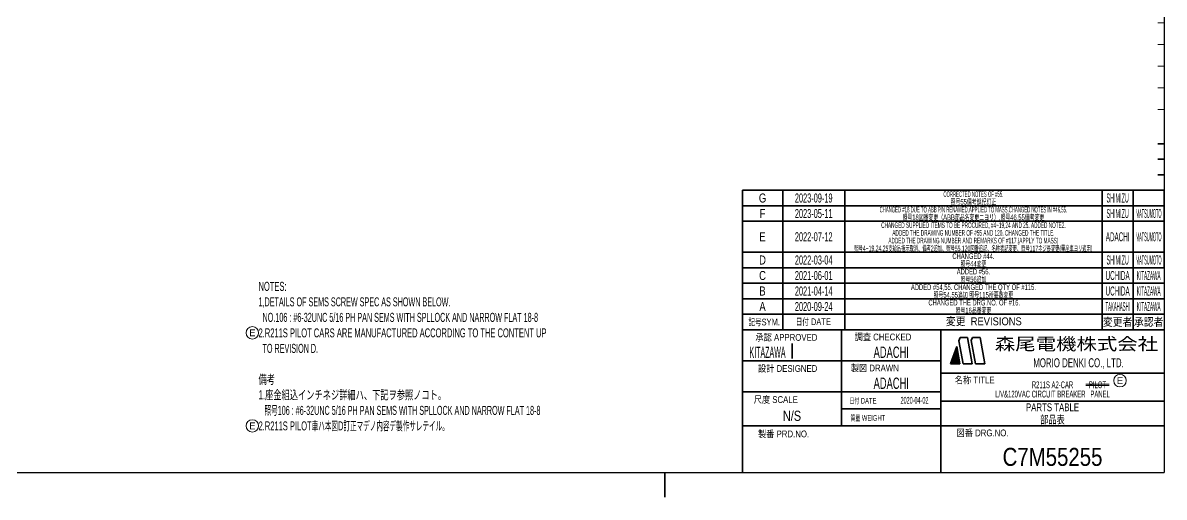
# Model space of a CAD drawing. Header units: millimetres. Extents: x 7 to 587, y 2 to 418.
# Drawn here: x 219 to 587, y 2 to 155 of the extents above; entities that cross this region are included whole.
import ezdxf
from ezdxf.enums import TextEntityAlignment as Align

# ---------------------------------------------------------------- set-up
doc = ezdxf.new("R2010")
doc.units = ezdxf.units.MM
for name, color, linetype in [('GR1_05', 7, 'Continuous'), ('図面枠C7M', 7, 'Continuous'), ('表題、部品表_01', 7, 'Continuous')]:
    doc.layers.add(name, color=color, linetype=linetype)
doc.styles.add('HG丸ｺﾞｼｯｸM-PRO', font='')
doc.styles.get('HG丸ｺﾞｼｯｸM-PRO').set_extended_font_data('HG丸ｺﾞｼｯｸM-PRO')

# ---------------------------------------------------------------- blocks, each defined once
blk = doc.blocks.new('BLKF026')
at = {"layer": '図面枠C7M', "color": 4, "linetype": 'Continuous', "lineweight": 13}
for p, q in [((518.373827, 45.636976), (520.63008, 47.893229)), ((518.454756, 45.859327), (520.608881, 48.013452)), ((518.535684, 46.081677), (520.587682, 48.133675)), ((518.616613, 46.304027), (520.566484, 48.253898)), ((518.697542, 46.526377), (520.545285, 48.374121)), ((518.778471, 46.748727), (520.524087, 48.494343)), ((518.8594, 46.971078), (520.502888, 48.614566)), ((518.940329, 47.193428), (520.48169, 48.734789)), ((519.021258, 47.415778), (520.460491, 48.855012)), ((519.102186, 47.638128), (520.439293, 48.975235)), ((519.183115, 47.860479), (520.418094, 49.095457)), ((519.264044, 48.082829), (520.396896, 49.21568)), ((519.344973, 48.305179), (520.375697, 49.335903)), ((519.425902, 48.527529), (520.354499, 49.456126)), ((519.506831, 48.749879), (520.3333, 49.576349)), ((519.58776, 48.97223), (520.312102, 49.696572)), ((519.668689, 49.19458), (520.290903, 49.816794)), ((519.749617, 49.41693), (520.269705, 49.937017)), ((519.830546, 49.63928), (520.248506, 50.05724)), ((519.911475, 49.861631), (520.227307, 50.177463)), ((519.992404, 50.083981), (520.206109, 50.297686)), ((520.073333, 50.306331), (520.18491, 50.417909)), ((520.154262, 50.528681), (520.163712, 50.538131)), ((518.157871, 44.996757), (520.693675, 47.532561)), ((518.211969, 45.192276), (520.672477, 47.652784)), ((518.292898, 45.414626), (520.651278, 47.773006)), ((518.299292, 44.996757), (520.714874, 47.412338)), ((518.440714, 44.996757), (520.736072, 47.292115)), ((518.582135, 44.996757), (520.757271, 47.171892)), ((518.723556, 44.996757), (520.778469, 47.051669)), ((518.864978, 44.996757), (520.799668, 46.931447)), ((519.006399, 44.996757), (520.820866, 46.811224)), ((519.147821, 44.996757), (520.842065, 46.691001)), ((519.289242, 44.996757), (520.863263, 46.570778)), ((519.430663, 44.996757), (520.884462, 46.450555)), ((519.572085, 44.996757), (520.90566, 46.330332)), ((519.713506, 44.996757), (520.926859, 46.21011)), ((519.854927, 44.996757), (520.948057, 46.089887)), ((519.996349, 44.996757), (520.969256, 45.969664)), ((520.13777, 44.996757), (520.990455, 45.849441)), ((520.279191, 44.996757), (521.011653, 45.729218)), ((520.420613, 44.996757), (521.032852, 45.608995)), ((520.562034, 44.996757), (521.05405, 45.488773)), ((520.703455, 44.996757), (521.075249, 45.36855)), ((520.844877, 44.996757), (521.096447, 45.248327)), ((520.986298, 44.996757), (521.117646, 45.128104)), ((521.12772, 44.996757), (521.138844, 45.007881))]:
    blk.add_line(p, q, dxfattribs=at)
blk = doc.blocks.new('BLKF023')
at = {"layer": '図面枠C7M', "color": 2, "linetype": 'Continuous', "lineweight": 25}
for p in [(587, 410), (7, 10)]:
    blk.add_line(p, (587, 10), dxfattribs=at)
at = {"layer": '図面枠C7M', "color": 4, "linetype": 'Continuous', "lineweight": 13}
for p, q in [((585, 155), (587, 155)), ((585, 148), (587, 148)), ((585, 141), (587, 141)), ((585, 134), (587, 134)), ((585, 127), (587, 127))]:
    blk.add_line(p, q, dxfattribs=at)
at = {"layer": '図面枠C7M', "color": 3, "linetype": 'Continuous', "lineweight": 35}
for p, q in [((587, 116), (585, 116)), ((587, 111), (585, 111)), ((587, 106), (585, 106)), ((587, 101), (585, 101)), ((587, 96), (585, 96)), ((587, 91), (585, 91)), ((587, 81), (585, 81)), ((451, 76), (587, 76)), ((451, 76), (451, 10)), ((464, 56), (464, 76)), ((484, 56), (484, 76)), ((567, 56), (567, 76)), ((577, 56), (577, 76)), ((451, 71), (587, 71)), ((451, 66), (587, 66)), ((451, 61), (587, 61)), ((451, 56), (587, 56)), ((483, 56), (483, 25)), ((515, 56), (515, 10)), ((467.01, 51.56), (467.01, 46.69)), ((520.84, 52.4), (521.23, 53.5)), ((522.14, 45), (520.84, 52.4)), ((521.23, 53.5), (523.64, 53.5)), ((525.14, 45), (523.64, 53.5)), ((525.18, 53.5), (524.82, 52.51)), ((526.14, 45), (524.82, 52.51)), ((525.18, 53.5), (527.64, 53.5)), ((529.14, 45), (527.64, 53.5)), ((518.14, 45), (520.16, 50.55)), ((521.14, 45), (520.16, 50.55)), ((451, 46), (515, 46)), ((518.14, 45), (521.14, 45)), ((522.14, 45), (525.14, 45)), ((526.14, 45), (529.14, 45)), ((515, 42), (587, 42)), ((451, 36), (515, 36)), ((483, 30.5), (515, 30.5)), ((515, 33), (587, 33)), ((451, 25), (587, 25)), ((426, 2), (426, 10))]:
    blk.add_line(p, q, dxfattribs=at)
at = {"layer": '図面枠C7M', "color": 4, "linetype": 'Continuous', "lineweight": 13}
blk.add_blockref('BLKF026', (0, 0), dxfattribs=at)
at = {"layer": '図面枠C7M', "color": 4, "linetype": 'Continuous', "lineweight": 13, "style": 'HG丸ｺﾞｼｯｸM-PRO'}
for s, height, width, p in [('記号SYM.', 2.182, 0.69227, (458.03, 58.49)), ('日付 DATE', 2.182, 0.692507, (473.87, 58.58)), ('変更  REVISIONS', 2.5455, 0.887352, (528.85, 58.72)), ('変更者', 2.545, 0.887717, (572, 58.5)), ('承認者', 2.545, 0.887717, (582, 58.5)), ('承認 APPROVED', 2.1818, 0.863151, (465.21, 53.54)), ('調査 CHECKED', 2.182, 0.863174, (496.34, 53.67)), ('設計 DESIGNED', 2.1818, 0.862613, (465.61, 43.51)), ('製図 DRAWN', 2.182, 0.863099, (493.7, 43.65)), ('名称 TITLE', 2.182, 0.862489, (525.93, 39.77)), ('尺度 SCALE', 2.182, 0.862581, (461.78, 33.49)), ('日付 DATE', 1.818, 0.618255, (489.88, 33.09)), ('質量 WEIGHT', 1.818, 0.618812, (491.46, 27.55)), ('製番 PRD.NO.', 2.182, 0.863299, (464.29, 22.41)), ('図番 DRG.NO.', 2.182, 0.863083, (528.44, 22.73))]:
    blk.add_text(s, height=height, dxfattribs=dict(at, width=width)).set_placement(p, align=Align.MIDDLE_CENTER)
at = {"layer": '図面枠C7M', "color": 2, "linetype": 'Continuous', "lineweight": 25, "style": 'HG丸ｺﾞｼｯｸM-PRO', "width": 1.206081}
blk.add_text('森尾電機株式会社', height=4, dxfattribs=at).set_placement((558.72, 51.43), align=Align.MIDDLE_CENTER)
at = {"layer": '図面枠C7M', "color": 3, "linetype": 'Continuous', "lineweight": 35, "style": 'HG丸ｺﾞｼｯｸM-PRO', "width": 0.652197}
blk.add_text('MORIO DENKI CO., LTD.', height=2.9091, dxfattribs=at).set_placement((559.38, 45.36), align=Align.MIDDLE_CENTER)
blk = doc.blocks.new('BLKF027')
at = {"layer": '図面枠C7M', "color": 3, "linetype": 'Continuous', "lineweight": 35, "style": 'HG丸ｺﾞｼｯｸM-PRO'}
for s, height, width, p in [('CHANGED SUPPLIED ITEMS TO BE PROCURED, #4~19,24 AND 25. ADDED NOTE2.', 1.8182, 0.497719, (525.5, 89.75)), ('E', 2.91, 0.784871, (457.5, 86)), ('2022-07-12', 2.909, 0.488281, (474, 86)), ('ADACHI', 2.909, 0.415454, (572, 86)), ('MATSUMOTO', 2.909, 0.26157, (582, 86)), ('D', 2.91, 0.784656, (457.5, 78.5)), ('2022-03-04', 2.909, 0.488281, (474, 78.5)), ('CHANGED #44.', 1.8182, 0.618925, (525.5, 79.75)), ('SHIMIZU', 2.909, 0.359252, (572, 78.5)), ('MATSUMOTO', 2.909, 0.26157, (582, 78.5)), ('C', 2.91, 0.782198, (457.5, 73.5)), ('2021-06-01', 2.909, 0.488281, (474, 73.5)), ('ADDED #56.', 1.818, 0.618109, (525.5, 74.75)), ('UCHIDA', 2.909, 0.415827, (572, 73.5)), ('KITAZAWA', 2.909, 0.308644, (582, 73.5)), ('B', 2.91, 0.78204, (457.5, 68.5)), ('2021-04-14', 2.909, 0.488281, (474, 68.5)), ('ADDED #54,55. CHANGED THE QTY OF #115.', 1.8182, 0.618398, (525.5, 69.75)), ('UCHIDA', 2.909, 0.415827, (572, 68.5)), ('KITAZAWA', 2.909, 0.308644, (582, 68.5)), ('A', 2.91, 0.782973, (457.5, 63.5)), ('2020-09-24', 2.909, 0.488281, (474, 63.5)), (' CHANGED THE DRG.NO. OF #16.', 1.8182, 0.618283, (525.5, 64.75)), ('TAKAHASHI', 2.909, 0.284557, (572, 63.5)), ('KITAZAWA', 2.909, 0.308644, (582, 63.5)), ('KITAZAWA', 3.636, 0.374534, (459.11, 48.75)), ('ADACHI', 3.636, 0.619335, (499, 48.75)), ('ADACHI', 3.636, 0.619335, (499, 38.75)), ('R211S A2-CAR', 2.1818, 0.521894, (551, 38.25)), ('2020-04-02', 2.182, 0.482412, (506.5, 33.25)), ('L/V&120VAC CIRCUIT BREAKER\u3000PANEL', 2.1818, 0.522042, (551, 35.25)), ('N/S', 3.273, 0.805664, (467, 28.25)), ('PARTS TABLE', 2.5455, 0.742213, (551, 31)), ('C7M55255', 5.818, 0.846013, (551, 15))]:
    blk.add_text(s, height=height, dxfattribs=dict(at, width=width)).set_placement(p, align=Align.MIDDLE_CENTER)
blk = doc.blocks.new('BLKF191')
at = {"layer": '図面枠C7M', "color": 3, "linetype": 'Continuous', "lineweight": 35}
for p, q in [((451, 81), (587, 81)), ((451, 81), (451, 76)), ((464, 81), (464, 76)), ((484, 81), (484, 76)), ((567, 81), (567, 76)), ((577, 81), (577, 76)), ((587, 81), (587, 76)), ((451, 76), (587, 76))]:
    blk.add_line(p, q, dxfattribs=at)
blk = doc.blocks.new('BLKF190')
at = {"layer": '図面枠C7M', "color": 3, "linetype": 'Continuous', "lineweight": 35}
blk.add_blockref('BLKF191', (0, 0), dxfattribs=at)
blk = doc.blocks.new('BLKF193')
at = {"layer": '図面枠C7M', "color": 3, "linetype": 'Continuous', "lineweight": 35}
for p, q in [((451, 91), (587, 91)), ((451, 91), (451, 81)), ((464, 91), (464, 81)), ((484, 91), (484, 81)), ((567, 91), (567, 81)), ((577, 91), (577, 81)), ((587, 91), (587, 81)), ((451, 81), (587, 81))]:
    blk.add_line(p, q, dxfattribs=at)
blk = doc.blocks.new('BLKF192')
at = {"layer": '図面枠C7M', "color": 3, "linetype": 'Continuous', "lineweight": 35}
blk.add_blockref('BLKF193', (0, 0), dxfattribs=at)
blk = doc.blocks.new('BLKF215')
at = {"layer": 'GR1_05', "color": 4, "linetype": 'Continuous', "lineweight": 13}
blk.add_circle((572.75, 39.59), 2, dxfattribs=at)
at = {"layer": 'GR1_05', "color": 4, "linetype": 'Continuous', "lineweight": 13, "style": 'HG丸ｺﾞｼｯｸM-PRO', "width": 1.04259}
blk.add_text('E', height=2.18, dxfattribs=at).set_placement((572.75, 39.59), align=Align.MIDDLE_CENTER)
blk = doc.blocks.new('BLKF216')
at = {"layer": 'GR1_05', "color": 4, "linetype": 'Continuous', "lineweight": 13}
blk.add_circle((293, 55), 2, dxfattribs=at)
at = {"layer": 'GR1_05', "color": 4, "linetype": 'Continuous', "lineweight": 13, "style": 'HG丸ｺﾞｼｯｸM-PRO', "width": 1.04259}
blk.add_text('E', height=2.18, dxfattribs=at).set_placement((293, 55), align=Align.MIDDLE_CENTER)
blk = doc.blocks.new('BLKF217')
at = {"layer": 'GR1_05', "color": 4, "linetype": 'Continuous', "lineweight": 13}
blk.add_circle((293, 25), 2, dxfattribs=at)
at = {"layer": 'GR1_05', "color": 4, "linetype": 'Continuous', "lineweight": 13, "style": 'HG丸ｺﾞｼｯｸM-PRO', "width": 1.04259}
blk.add_text('E', height=2.18, dxfattribs=at).set_placement((293, 25), align=Align.MIDDLE_CENTER)
blk = doc.blocks.new('BLKF221')
at = {"layer": '図面枠C7M', "color": 3, "linetype": 'Continuous', "lineweight": 35}
for p, q in [((451, 96), (587, 96)), ((451, 96), (451, 91)), ((464, 96), (464, 91)), ((484, 96), (484, 91)), ((567, 96), (567, 91)), ((577, 96), (577, 91)), ((587, 96), (587, 91)), ((451, 91), (587, 91))]:
    blk.add_line(p, q, dxfattribs=at)
blk = doc.blocks.new('BLKF220')
at = {"layer": '図面枠C7M', "color": 3, "linetype": 'Continuous', "lineweight": 35}
blk.add_blockref('BLKF221', (0, 0), dxfattribs=at)
at = {"layer": '図面枠C7M', "color": 4, "linetype": 'Continuous', "lineweight": 13, "style": 'HG丸ｺﾞｼｯｸM-PRO'}
for s, height, width, p in [('CHANGED #18 DUE TO ABB P/N RENAMED,APPLIED TO MASS.CHANGED NOTES IN #46,55.', 1.8182, 0.455727, (525.5, 94.75)), ('F', 2.91, 0.783156, (457.5, 93.5)), ('2023-05-11', 2.909, 0.488281, (474, 93.5)), ('SHIMIZU', 2.909, 0.359252, (572, 93.5)), ('MATSUMOTO', 2.909, 0.26157, (582, 93.5))]:
    blk.add_text(s, height=height, dxfattribs=dict(at, width=width)).set_placement(p, align=Align.MIDDLE_CENTER)
blk = doc.blocks.new('BLKF226')
at = {"layer": '図面枠C7M', "color": 3, "linetype": 'Continuous', "lineweight": 35}
for p, q in [((451, 101), (587, 101)), ((451, 101), (451, 96)), ((464, 101), (464, 96)), ((484, 101), (484, 96)), ((567, 101), (567, 96)), ((577, 101), (577, 96)), ((587, 101), (587, 96)), ((451, 96), (587, 96))]:
    blk.add_line(p, q, dxfattribs=at)
blk = doc.blocks.new('BLKF225')
at = {"layer": '図面枠C7M', "color": 3, "linetype": 'Continuous', "lineweight": 35}
blk.add_blockref('BLKF226', (0, 0), dxfattribs=at)
at = {"layer": '図面枠C7M', "color": 4, "linetype": 'Continuous', "lineweight": 13, "style": 'HG丸ｺﾞｼｯｸM-PRO'}
for s, height, width, p in [('G', 2.91, 0.783387, (457.5, 98.5)), ('2023-09-19', 2.909, 0.488281, (474, 98.5)), ('CORRECTED NOTES OF #55.', 1.8182, 0.456321, (525.5, 99.75)), ('SHIMIZU', 2.909, 0.359252, (572, 98.5))]:
    blk.add_text(s, height=height, dxfattribs=dict(at, width=width)).set_placement(p, align=Align.MIDDLE_CENTER)

msp = doc.modelspace()

# ---------------------------------------------------------------- linework, layer by layer
at = {"layer": 'GR1_05', "color": 4, "linetype": 'Continuous', "lineweight": 13}
for p, q in [((561.74, 38.5), (569.24, 38.5)), ((561.74, 38), (569.24, 38))]:
    msp.add_line(p, q, dxfattribs=at)

# ---------------------------------------------------------------- block references
for name in ['BLKF216', 'BLKF215', 'BLKF217']:
    msp.add_blockref(name, (0, 0), dxfattribs=at)
at = {"layer": '図面枠C7M', "color": 4, "linetype": 'Continuous', "lineweight": 13}
for name in ['BLKF023', 'BLKF225', 'BLKF220']:
    msp.add_blockref(name, (0, 0), dxfattribs=at)
at = {"layer": '図面枠C7M', "color": 3, "linetype": 'Continuous', "lineweight": 35}
for name in ['BLKF192', 'BLKF027', 'BLKF190']:
    msp.add_blockref(name, (0, 0), dxfattribs=at)

# ---------------------------------------------------------------- texts
at = {"layer": 'GR1_05', "color": 3, "linetype": 'Continuous', "lineweight": 13, "style": 'HG丸ｺﾞｼｯｸM-PRO', "width": 0.522515}
msp.add_text('PILOT', height=2.182, dxfattribs=at).set_placement((565.49, 38.25), align=Align.MIDDLE_CENTER)
at = {"layer": '図面枠C7M', "color": 4, "linetype": 'Continuous', "lineweight": 13, "style": 'HG丸ｺﾞｼｯｸM-PRO'}
for s, height, width, p in [('照号55備考誤記訂正', 1.818, 0.619114, (525.5, 97.27)), ('照号18図番変更（ABB部品名変更ニヨリ）,照号46,55備考変更', 1.8182, 0.618974, (525.5, 92.27)), ('ADDED THE DRAWING NUMBER OF #55 AND 120. CHANGED THE TITLE.', 1.8182, 0.498006, (525.5, 87.25))]:
    msp.add_text(s, height=height, dxfattribs=dict(at, width=width)).set_placement(p, align=Align.MIDDLE_CENTER)
at = {"layer": '図面枠C7M', "color": 3, "linetype": 'Continuous', "lineweight": 35, "style": 'HG丸ｺﾞｼｯｸM-PRO'}
for s, height, width, p in [('ADDED THE DRAWING NUMBER AND REMARKS OF #117.(APPLY TO MASS)', 1.8182, 0.497937, (525.5, 84.75)), ('照号4~19,24,25支給品指示取消、備考2追加、照号55,120図番追記、名称表記変更、照号117ネジ長変更(量産車ヨリ適用)', 1.8182, 0.537418, (525.5, 82.25)), ('照号44変更', 1.818, 0.619228, (525.5, 77.25)), ('照号56追加', 1.818, 0.619228, (525.5, 72.25)), ('照号54,55追加 照号115所要数変更', 1.8182, 0.61904, (525.5, 67.25)), ('照号16品番変更', 1.818, 0.619156, (525.5, 62.25)), ('部品表', 2.545, 0.741121, (551, 27))]:
    msp.add_text(s, height=height, dxfattribs=dict(at, width=width)).set_placement(p, align=Align.MIDDLE_CENTER)
at = {"layer": '表題、部品表_01', "color": 3, "linetype": 'Continuous', "lineweight": 35, "style": 'HG丸ｺﾞｼｯｸM-PRO'}
for s, height, width, p in [('NOTES:', 2.909, 0.521723, (295, 70)), ('1,DETAILS OF SEMS SCREW SPEC AS SHOWN BELOW.', 2.9091, 0.522488, (295, 65)), ('  NO.106 : #6-32UNC 5/16 PH PAN SEMS WITH SPLLOCK AND NARROW FLAT 18-8', 2.9091, 0.522562, (295, 60)), ('2.R211S PILOT CARS ARE MANUFACTURED ACCORDING TO THE CONTENT UP', 2.9091, 0.522162, (295, 55)), ('  TO REVISION D.', 2.9091, 0.522329, (295, 50)), ('備考', 2.909, 0.651535, (295, 40)), ('1.座金組込インチネジ詳細ハ、下記ヲ参照ノコト。', 2.9091, 0.651558, (295, 35)), ('   照号106 : #6-32UNC 5/16 PH PAN SEMS WITH SPLLOCK AND NARROW FLAT 18-8', 2.9091, 0.522554, (295, 30)), ('2.R211S PILOT車ハ本図D訂正マデノ内容デ製作サレテイル。', 2.9091, 0.521506, (295, 25))]:
    msp.add_text(s, height=height, dxfattribs=dict(at, width=width)).set_placement(p, align=Align.MIDDLE_LEFT)

doc.saveas('drawing.dxf')
